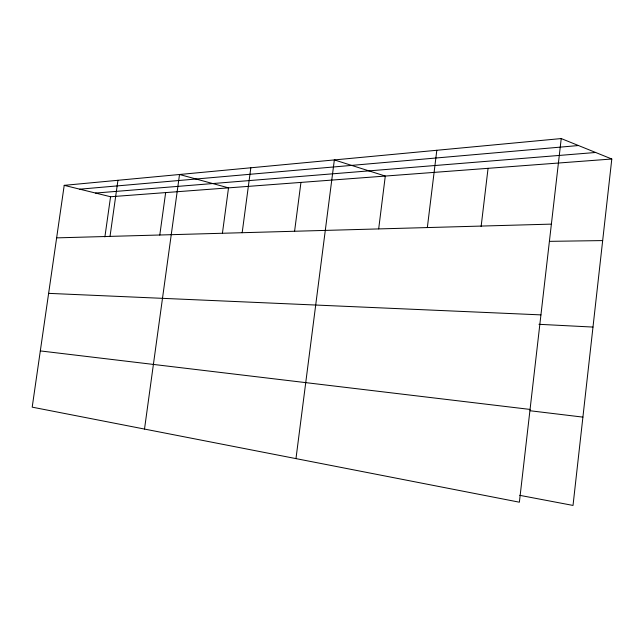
<?xml version="1.0" encoding="UTF-8"?>
<svg xmlns="http://www.w3.org/2000/svg" width="644" height="644" viewBox="0 0 644 644"><rect width="100%" height="100%" fill="white"/><g stroke="black" fill="none" stroke-linecap="round" stroke-linejoin="round"><path stroke-width="0.97" d="M561.23 138.565L519.378 502.199L32.2 407.153L64.215 185.351L561.23 138.565L611.8 159.012L573.023 505.435L519.724 495.333M481.116 226.559L488.063 168.326M427.342 227.565L436.809 150.277M378.68 228.87L385.297 176.062L334.349 159.921L295.974 458.617M294.606 231.107L300.949 182.413M242.168 232.709L250.83 167.786M222.422 233.225L228.523 187.863L179.523 174.5L144.506 429.065M159.784 235.084L165.653 192.596M104.883 236.944L110.567 196.742L611.8 159.012M110.019 236.388L117.941 180.296M79.816 189.183L578.465 145.536M95.578 193.055L595.652 152.483M56.632 237.869L551.377 224.12M549.485 241.347L602.671 240.582M48.622 293.358L540.936 314.884M538.939 324.302L592.987 327.072M40.314 350.916L530.052 409.423M530.012 410.743L582.909 417.119M64.215 185.351L110.567 196.742"/></g></svg>
